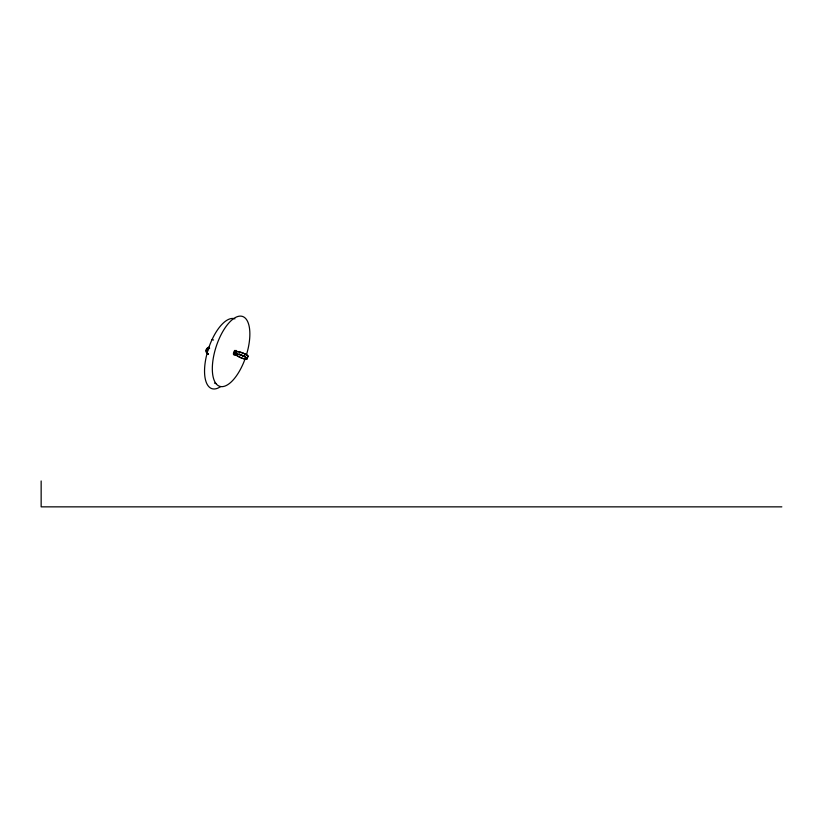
<?xml version="1.0" encoding="UTF-8"?>
<svg xmlns="http://www.w3.org/2000/svg" width="823" height="823" viewBox="0 0 823 823"><rect width="100%" height="100%" fill="white"/><g stroke="black" fill="none" stroke-linecap="round" stroke-linejoin="round"><path stroke-width="1.23" d="M234.853 353.993L235.46 353.911A10.133 2.901 26.2 0 1 243.598 356.133L244.225 356.441A3.385 0.967 26.2 0 1 246.519 359.085L245.46 359.065A7.942 2.274 26.2 0 1 236.18 355.073L234.853 353.993L235.995 351.658L236.787 351.699A9.897 2.829 26.2 0 1 244.729 353.88M236.355 351.616L235.09 354.106L235.645 354.034A9.897 2.829 26.2 0 1 243.587 356.205M236.232 352.018L235.09 354.353L236.047 355.073A8.179 2.346 26.2 0 0 245.614 359.188L246.715 359.209A3.621 1.039 26.2 0 0 244.225 356.441L245.367 354.116L244.74 353.808A10.133 2.901 26.2 0 0 236.602 351.575M235.285 354.394L236.427 352.059L235.995 351.658M235.892 354.97L236.654 353.417M246.272 359.106L247.034 357.563M246.447 359.24L247.857 356.884A3.621 1.039 26.2 0 0 245.367 354.116A3.385 0.967 26.2 0 1 247.661 356.76L247.414 356.781M781.85 506.855L41.15 506.855L41.15 480.961M212.077 339.518L213.569 340.012M214.505 383.117L215.996 383.6M209.474 347.316A3.385 2.911 -34.4 0 0 206.398 351.791L207.324 353.057A7.942 6.821 -34.4 0 0 208.27 353.808M209.464 347.1A3.621 3.117 -34.4 0 0 206.182 351.894L207.149 353.221A8.179 7.037 -34.4 0 0 208.116 354.003M206.604 352.182L208.106 354.199M206.408 352.316L207.931 354.363M207.386 353.324L207.18 352.933A3.385 2.911 -34.4 0 1 208.62 349.075M207.19 353.458L206.964 353.036A3.621 3.117 -34.4 0 1 208.507 348.901M245.367 358.087A36.737 15.668 -71.9 0 1 213.63 378.786A36.737 15.668 -71.9 0 1 233.259 318.892A36.737 15.668 -71.9 0 1 246.489 354.662M220.626 386.573A36.737 15.668 -71.9 0 1 206.069 357.563A36.737 15.668 -71.9 0 1 234.915 318.851M209.052 348.592A3.621 3.117 -34.4 0 1 209.639 348.366M244.565 356.369A8.179 2.346 26.2 0 1 239.472 354.188M244.482 356.266A7.942 2.274 26.2 0 1 239.544 354.147M233.67 354.806A2.52 1.08 -71.9 0 1 233.66 352.47A2.52 1.08 -71.9 0 1 234.977 350.341M235.944 354.497A2.52 1.08 -71.9 0 1 234.277 354.569A2.52 1.08 -71.9 0 1 235.316 350.999A2.52 1.08 -71.9 0 1 236.808 351.555"/></g></svg>
